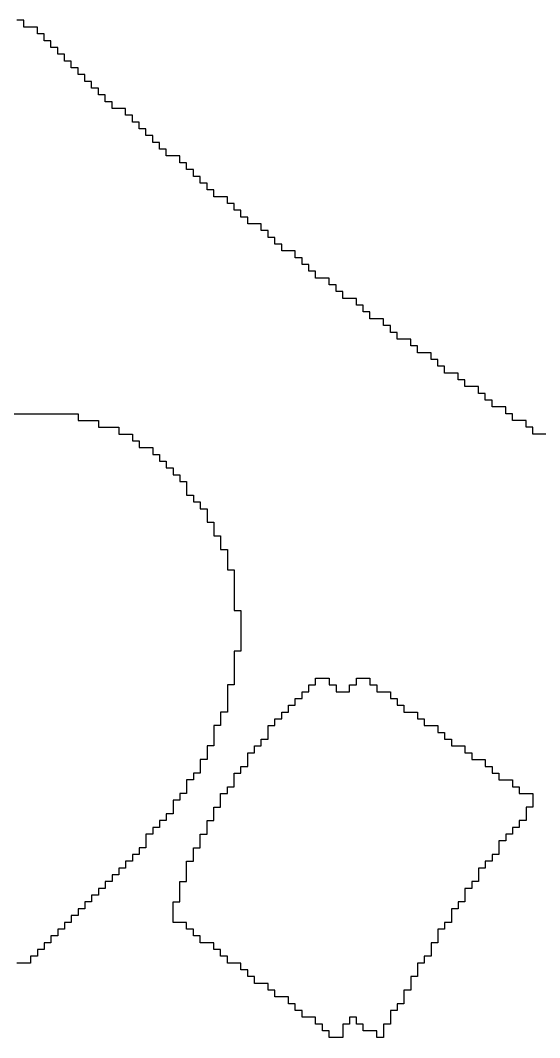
# Model space of a CAD drawing. Header units: millimetres. Extents: x 38.3 to 116.8, y 314 to 397.1.
# Drawn here: x 95.008 to 95.768, y 373.309 to 374.8 of the extents above; entities that cross this region are included whole.
import ezdxf

# ---------------------------------------------------------------- set-up
doc = ezdxf.new("R2010")
doc.units = ezdxf.units.MM
doc.layers.add('TopOverlay', color=2, linetype='Continuous')

# ---------------------------------------------------------------- blocks, each defined once
blk = doc.blocks.new('4S6TMP_L____85')
at = {"layer": 'TopOverlay'}
for p, q in [((-3.9201, -3.9144), (-3.93, -3.9144)), ((-3.9201, -3.9244), (-3.9201, -3.9144)), ((-3.9002, -3.9244), (-3.9201, -3.9244)), ((-3.9002, -3.9343), (-3.9002, -3.9244)), ((-3.8903, -3.9343), (-3.9002, -3.9343)), ((-3.8903, -3.9442), (-3.8903, -3.9343)), ((-3.8803, -3.9442), (-3.8903, -3.9442)), ((-3.8803, -3.9542), (-3.8803, -3.9442)), ((-3.8704, -3.9542), (-3.8803, -3.9542)), ((-3.8704, -3.9641), (-3.8704, -3.9542)), ((-3.8605, -3.9641), (-3.8704, -3.9641)), ((-3.8605, -3.974), (-3.8605, -3.9641)), ((-3.8505, -3.974), (-3.8605, -3.974)), ((-3.8505, -3.984), (-3.8505, -3.974)), ((-3.8406, -3.984), (-3.8505, -3.984)), ((-3.8406, -3.9939), (-3.8406, -3.984)), ((-3.8307, -3.9939), (-3.8406, -3.9939)), ((-3.8307, -4.0038), (-3.8307, -3.9939)), ((-3.8207, -4.0038), (-3.8307, -4.0038)), ((-3.8207, -4.0138), (-3.8207, -4.0038)), ((-3.8108, -4.0138), (-3.8207, -4.0138)), ((-3.8108, -4.0237), (-3.8108, -4.0138)), ((-3.8009, -4.0237), (-3.8108, -4.0237)), ((-3.8009, -4.0336), (-3.8009, -4.0237)), ((-3.7909, -4.0336), (-3.8009, -4.0336)), ((-3.7909, -4.0436), (-3.7909, -4.0336)), ((-3.7711, -4.0436), (-3.7909, -4.0436)), ((-3.7711, -4.0535), (-3.7711, -4.0436)), ((-3.7611, -4.0535), (-3.7711, -4.0535)), ((-3.7611, -4.0634), (-3.7611, -4.0535)), ((-3.7512, -4.0634), (-3.7611, -4.0634)), ((-3.7512, -4.0734), (-3.7512, -4.0634)), ((-3.7413, -4.0734), (-3.7512, -4.0734)), ((-3.7413, -4.0833), (-3.7413, -4.0734)), ((-3.7313, -4.0833), (-3.7413, -4.0833)), ((-3.7313, -4.0932), (-3.7313, -4.0833)), ((-3.7214, -4.0932), (-3.7313, -4.0932)), ((-3.7214, -4.1032), (-3.7214, -4.0932)), ((-3.7115, -4.1032), (-3.7214, -4.1032)), ((-3.7115, -4.1131), (-3.7115, -4.1032)), ((-3.6916, -4.1131), (-3.7115, -4.1131)), ((-3.6916, -4.123), (-3.6916, -4.1131)), ((-3.6817, -4.123), (-3.6916, -4.123)), ((-3.6817, -4.133), (-3.6817, -4.123)), ((-3.6717, -4.133), (-3.6817, -4.133)), ((-3.6717, -4.1429), (-3.6717, -4.133)), ((-3.6618, -4.1429), (-3.6717, -4.1429)), ((-3.6618, -4.1528), (-3.6618, -4.1429)), ((-3.6519, -4.1528), (-3.6618, -4.1528)), ((-3.6519, -4.1628), (-3.6519, -4.1528)), ((-3.6419, -4.1628), (-3.6519, -4.1628)), ((-3.6419, -4.1727), (-3.6419, -4.1628)), ((-3.6221, -4.1727), (-3.6419, -4.1727)), ((-3.6221, -4.1826), (-3.6221, -4.1727)), ((-3.6121, -4.1826), (-3.6221, -4.1826)), ((-3.6121, -4.1926), (-3.6121, -4.1826)), ((-3.6022, -4.1926), (-3.6121, -4.1926)), ((-3.6022, -4.2025), (-3.6022, -4.1926)), ((-3.5923, -4.2025), (-3.6022, -4.2025)), ((-3.5923, -4.2124), (-3.5923, -4.2025)), ((-3.5724, -4.2124), (-3.5923, -4.2124)), ((-3.5724, -4.2224), (-3.5724, -4.2124)), ((-3.5625, -4.2224), (-3.5724, -4.2224)), ((-3.5625, -4.2323), (-3.5625, -4.2224)), ((-3.5525, -4.2323), (-3.5625, -4.2323)), ((-3.5525, -4.2422), (-3.5525, -4.2323)), ((-3.5426, -4.2422), (-3.5525, -4.2422)), ((-3.5426, -4.2522), (-3.5426, -4.2422)), ((-3.5227, -4.2522), (-3.5426, -4.2522)), ((-3.5227, -4.2621), (-3.5227, -4.2522)), ((-3.5128, -4.2621), (-3.5227, -4.2621)), ((-3.5128, -4.272), (-3.5128, -4.2621)), ((-3.5029, -4.272), (-3.5128, -4.272)), ((-3.5029, -4.282), (-3.5029, -4.272)), ((-3.4929, -4.282), (-3.5029, -4.282)), ((-3.4929, -4.2919), (-3.4929, -4.282)), ((-3.4731, -4.2919), (-3.4929, -4.2919)), ((-3.4731, -4.3018), (-3.4731, -4.2919)), ((-3.4631, -4.3018), (-3.4731, -4.3018)), ((-3.4631, -4.3118), (-3.4631, -4.3018)), ((-3.4532, -4.3118), (-3.4631, -4.3118)), ((-3.4532, -4.3217), (-3.4532, -4.3118)), ((-3.4333, -4.3217), (-3.4532, -4.3217)), ((-3.4333, -4.3316), (-3.4333, -4.3217)), ((-3.4234, -4.3316), (-3.4333, -4.3316)), ((-3.4234, -4.3416), (-3.4234, -4.3316)), ((-3.4135, -4.3416), (-3.4234, -4.3416)), ((-3.4135, -4.3515), (-3.4135, -4.3416)), ((-3.3936, -4.3515), (-3.4135, -4.3515)), ((-3.3936, -4.3614), (-3.3936, -4.3515)), ((-3.3836, -4.3614), (-3.3936, -4.3614)), ((-3.3836, -4.3714), (-3.3836, -4.3614)), ((-3.3737, -4.3714), (-3.3836, -4.3714)), ((-3.3737, -4.3813), (-3.3737, -4.3714)), ((-3.3538, -4.3813), (-3.3737, -4.3813)), ((-3.3538, -4.3912), (-3.3538, -4.3813)), ((-3.3439, -4.3912), (-3.3538, -4.3912)), ((-3.3439, -4.4012), (-3.3439, -4.3912)), ((-3.324, -4.4012), (-3.3439, -4.4012)), ((-3.324, -4.4111), (-3.324, -4.4012)), ((-3.3141, -4.4111), (-3.324, -4.4111)), ((-3.3141, -4.421), (-3.3141, -4.4111)), ((-3.3042, -4.421), (-3.3141, -4.421)), ((-3.3042, -4.431), (-3.3042, -4.421)), ((-3.2843, -4.431), (-3.3042, -4.431)), ((-3.2843, -4.4409), (-3.2843, -4.431)), ((-3.2744, -4.4409), (-3.2843, -4.4409)), ((-3.2744, -4.4508), (-3.2744, -4.4409)), ((-3.2545, -4.4508), (-3.2744, -4.4508)), ((-3.2545, -4.4608), (-3.2545, -4.4508)), ((-3.2446, -4.4608), (-3.2545, -4.4608)), ((-3.2446, -4.4707), (-3.2446, -4.4608)), ((-3.2346, -4.4707), (-3.2446, -4.4707)), ((-3.2346, -4.4807), (-3.2346, -4.4707)), ((-3.2148, -4.4807), (-3.2346, -4.4807)), ((-3.2148, -4.4906), (-3.2148, -4.4807)), ((-4.0492, -4.4906), (-3.8406, -4.4906)), ((-3.8406, -4.4906), (-3.8406, -4.5005)), ((-3.2048, -4.4906), (-3.2148, -4.4906)), ((-3.2048, -4.5005), (-3.2048, -4.4906)), ((-3.8406, -4.5005), (-3.8108, -4.5005)), ((-3.8108, -4.5005), (-3.8108, -4.5105)), ((-3.8108, -4.5105), (-3.781, -4.5105)), ((-3.781, -4.5105), (-3.781, -4.5204)), ((-3.185, -4.5005), (-3.2048, -4.5005)), ((-3.185, -4.5105), (-3.185, -4.5005)), ((-3.175, -4.5105), (-3.185, -4.5105)), ((-3.175, -4.5204), (-3.175, -4.5105)), ((-3.781, -4.5204), (-3.7611, -4.5204)), ((-3.7611, -4.5204), (-3.7611, -4.5303)), ((-3.1552, -4.5204), (-3.175, -4.5204)), ((-3.7611, -4.5303), (-3.7512, -4.5303)), ((-3.7512, -4.5303), (-3.7512, -4.5403)), ((-3.7512, -4.5403), (-3.7313, -4.5403)), ((-3.7313, -4.5403), (-3.7313, -4.5502)), ((-3.7313, -4.5502), (-3.7214, -4.5502)), ((-3.7214, -4.5502), (-3.7214, -4.5601)), ((-3.7214, -4.5601), (-3.7115, -4.5601)), ((-3.7115, -4.5601), (-3.7115, -4.5701)), ((-3.7115, -4.5701), (-3.7015, -4.5701)), ((-3.7015, -4.5701), (-3.7015, -4.58)), ((-3.7015, -4.58), (-3.6916, -4.58)), ((-3.6916, -4.58), (-3.6916, -4.5899)), ((-3.6916, -4.5899), (-3.6817, -4.5899)), ((-3.6817, -4.5899), (-3.6817, -4.5999)), ((-3.6817, -4.5999), (-3.6817, -4.6098)), ((-3.6817, -4.6098), (-3.6717, -4.6098)), ((-3.6717, -4.6098), (-3.6717, -4.6197)), ((-3.6717, -4.6197), (-3.6618, -4.6197)), ((-3.6618, -4.6197), (-3.6618, -4.6297)), ((-3.6618, -4.6297), (-3.6519, -4.6297)), ((-3.6519, -4.6297), (-3.6519, -4.6396)), ((-3.6519, -4.6396), (-3.6519, -4.6495)), ((-3.6519, -4.6495), (-3.6419, -4.6495)), ((-3.6419, -4.6495), (-3.6419, -4.6595)), ((-3.6419, -4.6595), (-3.6419, -4.6694)), ((-3.6419, -4.6694), (-3.632, -4.6694)), ((-3.632, -4.6694), (-3.632, -4.6793)), ((-3.632, -4.6793), (-3.632, -4.6893)), ((-3.632, -4.6893), (-3.6221, -4.6893)), ((-3.6221, -4.6893), (-3.6221, -4.6992)), ((-3.6221, -4.6992), (-3.6221, -4.7091)), ((-3.6221, -4.7091), (-3.6221, -4.7191)), ((-3.6221, -4.7191), (-3.6121, -4.7191)), ((-3.6121, -4.7191), (-3.6121, -4.729)), ((-3.6121, -4.729), (-3.6121, -4.7389)), ((-3.6121, -4.7389), (-3.6121, -4.7489)), ((-3.6121, -4.7489), (-3.6121, -4.7588)), ((-3.6121, -4.7588), (-3.6121, -4.7687)), ((-3.6121, -4.7687), (-3.6121, -4.7787)), ((-3.6121, -4.7787), (-3.6022, -4.7787)), ((-3.6022, -4.7787), (-3.6022, -4.7886)), ((-3.6022, -4.7886), (-3.6022, -4.7985)), ((-3.6022, -4.7985), (-3.6022, -4.8085)), ((-3.6022, -4.8085), (-3.6022, -4.8184)), ((-3.6022, -4.8184), (-3.6022, -4.8283)), ((-3.6022, -4.8383), (-3.6121, -4.8383)), ((-3.6121, -4.8383), (-3.6121, -4.8482)), ((-3.6022, -4.8283), (-3.6022, -4.8383)), ((-3.6121, -4.8482), (-3.6121, -4.8581)), ((-3.6121, -4.8581), (-3.6121, -4.8681)), ((-3.6121, -4.8681), (-3.6121, -4.878)), ((-3.6121, -4.878), (-3.6121, -4.8879)), ((-3.4929, -4.8879), (-3.4929, -4.878)), ((-3.4929, -4.878), (-3.4731, -4.878)), ((-3.4731, -4.878), (-3.4731, -4.8879)), ((-3.4333, -4.8879), (-3.4333, -4.878)), ((-3.4333, -4.878), (-3.4135, -4.878)), ((-3.4135, -4.878), (-3.4135, -4.8879)), ((-3.6121, -4.8879), (-3.6221, -4.8879)), ((-3.6221, -4.8879), (-3.6221, -4.8979)), ((-3.6221, -4.8979), (-3.6221, -4.9078)), ((-3.5128, -4.9078), (-3.5128, -4.8979)), ((-3.5128, -4.8979), (-3.5029, -4.8979)), ((-3.5029, -4.8979), (-3.5029, -4.8879)), ((-3.5029, -4.8879), (-3.4929, -4.8879)), ((-3.4731, -4.8879), (-3.4631, -4.8879)), ((-3.4631, -4.8879), (-3.4631, -4.8979)), ((-3.4631, -4.8979), (-3.4433, -4.8979)), ((-3.4433, -4.8979), (-3.4433, -4.8879)), ((-3.4433, -4.8879), (-3.4333, -4.8879)), ((-3.4135, -4.8879), (-3.4035, -4.8879)), ((-3.4035, -4.8879), (-3.4035, -4.8979)), ((-3.4035, -4.8979), (-3.3836, -4.8979)), ((-3.3836, -4.8979), (-3.3836, -4.9078)), ((-3.6221, -4.9078), (-3.6221, -4.9177)), ((-3.5227, -4.9177), (-3.5227, -4.9078)), ((-3.5227, -4.9078), (-3.5128, -4.9078)), ((-3.3836, -4.9078), (-3.3737, -4.9078)), ((-3.3737, -4.9078), (-3.3737, -4.9177)), ((-3.6221, -4.9277), (-3.632, -4.9277)), ((-3.632, -4.9277), (-3.632, -4.9376)), ((-3.6221, -4.9177), (-3.6221, -4.9277)), ((-3.5426, -4.9376), (-3.5426, -4.9277)), ((-3.5426, -4.9277), (-3.5327, -4.9277)), ((-3.5327, -4.9277), (-3.5327, -4.9177)), ((-3.5327, -4.9177), (-3.5227, -4.9177)), ((-3.3737, -4.9177), (-3.3638, -4.9177)), ((-3.3638, -4.9177), (-3.3638, -4.9277)), ((-3.3638, -4.9277), (-3.3439, -4.9277)), ((-3.3439, -4.9277), (-3.3439, -4.9376)), ((-3.632, -4.9376), (-3.632, -4.9475)), ((-3.5525, -4.9475), (-3.5525, -4.9376)), ((-3.5525, -4.9376), (-3.5426, -4.9376)), ((-3.3439, -4.9376), (-3.334, -4.9376)), ((-3.334, -4.9376), (-3.334, -4.9475)), ((-3.632, -4.9475), (-3.6419, -4.9475)), ((-3.6419, -4.9475), (-3.6419, -4.9575)), ((-3.6419, -4.9575), (-3.6419, -4.9674)), ((-3.5625, -4.9575), (-3.5625, -4.9475)), ((-3.5625, -4.9475), (-3.5525, -4.9475)), ((-3.5625, -4.9674), (-3.5625, -4.9575)), ((-3.334, -4.9475), (-3.3141, -4.9475)), ((-3.3141, -4.9475), (-3.3141, -4.9575)), ((-3.3141, -4.9575), (-3.3042, -4.9575)), ((-3.3042, -4.9575), (-3.3042, -4.9674)), ((-3.6419, -4.9674), (-3.6419, -4.9773)), ((-3.5724, -4.9773), (-3.5724, -4.9674)), ((-3.5724, -4.9674), (-3.5625, -4.9674)), ((-3.3042, -4.9674), (-3.2942, -4.9674)), ((-3.2942, -4.9674), (-3.2942, -4.9773)), ((-3.6419, -4.9773), (-3.6519, -4.9773)), ((-3.6519, -4.9773), (-3.6519, -4.9873)), ((-3.6519, -4.9873), (-3.6519, -4.9972)), ((-3.5923, -4.9972), (-3.5923, -4.9873)), ((-3.5923, -4.9873), (-3.5823, -4.9873)), ((-3.5823, -4.9873), (-3.5823, -4.9773)), ((-3.5823, -4.9773), (-3.5724, -4.9773)), ((-3.2942, -4.9773), (-3.2744, -4.9773)), ((-3.2744, -4.9773), (-3.2744, -4.9873)), ((-3.2744, -4.9873), (-3.2644, -4.9873)), ((-3.2644, -4.9873), (-3.2644, -4.9972)), ((-3.6519, -4.9972), (-3.6618, -4.9972)), ((-3.6618, -4.9972), (-3.6618, -5.0071)), ((-3.5923, -5.0071), (-3.5923, -4.9972)), ((-3.2644, -4.9972), (-3.2446, -4.9972)), ((-3.2446, -4.9972), (-3.2446, -5.0071)), ((-3.6618, -5.0171), (-3.6717, -5.0171)), ((-3.6717, -5.0171), (-3.6717, -5.027)), ((-3.6618, -5.0071), (-3.6618, -5.0171)), ((-3.6121, -5.027), (-3.6121, -5.0171)), ((-3.6121, -5.0171), (-3.6022, -5.0171)), ((-3.6022, -5.0171), (-3.6022, -5.0071)), ((-3.6022, -5.0071), (-3.5923, -5.0071)), ((-3.2446, -5.0071), (-3.2346, -5.0071)), ((-3.2346, -5.0071), (-3.2346, -5.0171)), ((-3.2346, -5.0171), (-3.2247, -5.0171)), ((-3.2247, -5.0171), (-3.2247, -5.027)), ((-3.6717, -5.027), (-3.6817, -5.027)), ((-3.6817, -5.027), (-3.6817, -5.0369)), ((-3.6121, -5.0369), (-3.6121, -5.027)), ((-3.2247, -5.027), (-3.2048, -5.027)), ((-3.2048, -5.027), (-3.2048, -5.0369)), ((-3.6817, -5.0469), (-3.6916, -5.0469)), ((-3.6916, -5.0469), (-3.6916, -5.0568)), ((-3.6817, -5.0369), (-3.6817, -5.0469)), ((-3.632, -5.0568), (-3.632, -5.0469)), ((-3.632, -5.0469), (-3.6221, -5.0469)), ((-3.6221, -5.0469), (-3.6221, -5.0369)), ((-3.6221, -5.0369), (-3.6121, -5.0369)), ((-3.2048, -5.0369), (-3.1949, -5.0369)), ((-3.1949, -5.0369), (-3.1949, -5.0469)), ((-3.1949, -5.0469), (-3.175, -5.0469)), ((-3.175, -5.0469), (-3.175, -5.0568)), ((-3.6916, -5.0568), (-3.7015, -5.0568)), ((-3.7015, -5.0568), (-3.7015, -5.0668)), ((-3.632, -5.0668), (-3.632, -5.0568)), ((-3.175, -5.0568), (-3.175, -5.0668)), ((-3.7015, -5.0767), (-3.7115, -5.0767)), ((-3.7115, -5.0767), (-3.7115, -5.0866)), ((-3.7015, -5.0668), (-3.7015, -5.0767)), ((-3.6419, -5.0767), (-3.6419, -5.0668)), ((-3.6419, -5.0668), (-3.632, -5.0668)), ((-3.6419, -5.0866), (-3.6419, -5.0767)), ((-3.175, -5.0668), (-3.185, -5.0668)), ((-3.185, -5.0668), (-3.185, -5.0767)), ((-3.185, -5.0767), (-3.185, -5.0866)), ((-3.7115, -5.0866), (-3.7214, -5.0866)), ((-3.7214, -5.0866), (-3.7214, -5.0966)), ((-3.6519, -5.0966), (-3.6519, -5.0866)), ((-3.6519, -5.0866), (-3.6419, -5.0866)), ((-3.185, -5.0866), (-3.1949, -5.0866)), ((-3.1949, -5.0866), (-3.1949, -5.0966)), ((-3.7313, -5.1065), (-3.7413, -5.1065)), ((-3.7413, -5.1065), (-3.7413, -5.1164)), ((-3.7214, -5.0966), (-3.7313, -5.0966)), ((-3.7313, -5.0966), (-3.7313, -5.1065)), ((-3.6618, -5.1164), (-3.6618, -5.1065)), ((-3.6618, -5.1065), (-3.6519, -5.1065)), ((-3.6519, -5.1065), (-3.6519, -5.0966)), ((-3.2048, -5.1065), (-3.2148, -5.1065)), ((-3.2148, -5.1065), (-3.2148, -5.1164)), ((-3.1949, -5.0966), (-3.2048, -5.0966)), ((-3.2048, -5.0966), (-3.2048, -5.1065)), ((-3.7413, -5.1164), (-3.7413, -5.1264)), ((-3.6618, -5.1264), (-3.6618, -5.1164)), ((-3.2148, -5.1164), (-3.2247, -5.1164)), ((-3.2247, -5.1164), (-3.2247, -5.1264)), ((-3.7512, -5.1363), (-3.7611, -5.1363)), ((-3.7611, -5.1363), (-3.7611, -5.1462)), ((-3.7413, -5.1264), (-3.7512, -5.1264)), ((-3.7512, -5.1264), (-3.7512, -5.1363)), ((-3.6717, -5.1363), (-3.6717, -5.1264)), ((-3.6717, -5.1264), (-3.6618, -5.1264)), ((-3.6717, -5.1462), (-3.6717, -5.1363)), ((-3.2247, -5.1363), (-3.2346, -5.1363)), ((-3.2346, -5.1363), (-3.2346, -5.1462)), ((-3.2247, -5.1264), (-3.2247, -5.1363)), ((-3.7611, -5.1462), (-3.7711, -5.1462)), ((-3.7711, -5.1462), (-3.7711, -5.1562)), ((-3.6817, -5.1562), (-3.6817, -5.1462)), ((-3.6817, -5.1462), (-3.6717, -5.1462)), ((-3.2346, -5.1462), (-3.2446, -5.1462)), ((-3.2446, -5.1462), (-3.2446, -5.1562)), ((-3.781, -5.1661), (-3.7909, -5.1661)), ((-3.7909, -5.1661), (-3.7909, -5.176)), ((-3.7711, -5.1562), (-3.781, -5.1562)), ((-3.781, -5.1562), (-3.781, -5.1661)), ((-3.6817, -5.1661), (-3.6817, -5.1562)), ((-3.6817, -5.176), (-3.6817, -5.1661)), ((-3.2446, -5.1562), (-3.2545, -5.1562)), ((-3.2545, -5.1562), (-3.2545, -5.1661)), ((-3.2545, -5.1661), (-3.2545, -5.176)), ((-3.7909, -5.176), (-3.8009, -5.176)), ((-3.8009, -5.176), (-3.8009, -5.186)), ((-3.6916, -5.186), (-3.6916, -5.176)), ((-3.6916, -5.176), (-3.6817, -5.176)), ((-3.2545, -5.176), (-3.2644, -5.176)), ((-3.2644, -5.176), (-3.2644, -5.186)), ((-3.8108, -5.1959), (-3.8207, -5.1959)), ((-3.8207, -5.1959), (-3.8207, -5.2058)), ((-3.8009, -5.186), (-3.8108, -5.186)), ((-3.8108, -5.186), (-3.8108, -5.1959)), ((-3.6916, -5.1959), (-3.6916, -5.186)), ((-3.6916, -5.2058), (-3.6916, -5.1959)), ((-3.2644, -5.186), (-3.2744, -5.186)), ((-3.2744, -5.186), (-3.2744, -5.1959)), ((-3.2744, -5.1959), (-3.2744, -5.2058)), ((-3.8207, -5.2058), (-3.8307, -5.2058)), ((-3.8307, -5.2058), (-3.8307, -5.2158)), ((-3.7015, -5.2158), (-3.7015, -5.2058)), ((-3.7015, -5.2058), (-3.6916, -5.2058)), ((-3.2744, -5.2058), (-3.2843, -5.2058)), ((-3.2843, -5.2058), (-3.2843, -5.2158)), ((-3.8406, -5.2257), (-3.8505, -5.2257)), ((-3.8505, -5.2257), (-3.8505, -5.2356)), ((-3.8307, -5.2158), (-3.8406, -5.2158)), ((-3.8406, -5.2158), (-3.8406, -5.2257)), ((-3.7015, -5.2257), (-3.7015, -5.2158)), ((-3.7015, -5.2356), (-3.7015, -5.2257)), ((-3.2843, -5.2158), (-3.2942, -5.2158)), ((-3.2942, -5.2158), (-3.2942, -5.2257)), ((-3.2942, -5.2257), (-3.2942, -5.2356)), ((-3.8505, -5.2356), (-3.8605, -5.2356)), ((-3.8605, -5.2356), (-3.8605, -5.2456)), ((-3.6817, -5.2356), (-3.7015, -5.2356)), ((-3.6817, -5.2456), (-3.6817, -5.2356)), ((-3.2942, -5.2356), (-3.3042, -5.2356)), ((-3.3042, -5.2356), (-3.3042, -5.2456)), ((-3.8704, -5.2555), (-3.8803, -5.2555)), ((-3.8803, -5.2555), (-3.8803, -5.2654)), ((-3.8605, -5.2456), (-3.8704, -5.2456)), ((-3.8704, -5.2456), (-3.8704, -5.2555)), ((-3.6717, -5.2456), (-3.6817, -5.2456)), ((-3.6717, -5.2555), (-3.6717, -5.2456)), ((-3.6618, -5.2555), (-3.6717, -5.2555)), ((-3.6618, -5.2654), (-3.6618, -5.2555)), ((-3.3042, -5.2456), (-3.3141, -5.2456)), ((-3.3141, -5.2456), (-3.3141, -5.2555)), ((-3.3141, -5.2555), (-3.3141, -5.2654)), ((-3.8803, -5.2654), (-3.8903, -5.2654)), ((-3.8903, -5.2654), (-3.8903, -5.2754)), ((-3.6419, -5.2654), (-3.6618, -5.2654)), ((-3.6419, -5.2754), (-3.6419, -5.2654)), ((-3.3141, -5.2654), (-3.324, -5.2654)), ((-3.324, -5.2654), (-3.324, -5.2754)), ((-3.9002, -5.2853), (-3.9101, -5.2853)), ((-3.9101, -5.2853), (-3.9101, -5.2952)), ((-3.8903, -5.2754), (-3.9002, -5.2754)), ((-3.9002, -5.2754), (-3.9002, -5.2853)), ((-3.632, -5.2754), (-3.6419, -5.2754)), ((-3.632, -5.2853), (-3.632, -5.2754)), ((-3.6221, -5.2853), (-3.632, -5.2853)), ((-3.6221, -5.2952), (-3.6221, -5.2853)), ((-3.324, -5.2853), (-3.334, -5.2853)), ((-3.334, -5.2853), (-3.334, -5.2952)), ((-3.324, -5.2754), (-3.324, -5.2853)), ((-3.9101, -5.2952), (-3.93, -5.2952)), ((-3.6022, -5.2952), (-3.6221, -5.2952)), ((-3.6022, -5.3052), (-3.6022, -5.2952)), ((-3.334, -5.2952), (-3.3439, -5.2952)), ((-3.3439, -5.2952), (-3.3439, -5.3052)), ((-3.5923, -5.3052), (-3.6022, -5.3052)), ((-3.5923, -5.3151), (-3.5923, -5.3052)), ((-3.5823, -5.3151), (-3.5923, -5.3151)), ((-3.5823, -5.325), (-3.5823, -5.3151)), ((-3.3439, -5.3151), (-3.3538, -5.3151)), ((-3.3538, -5.3151), (-3.3538, -5.325)), ((-3.3439, -5.3052), (-3.3439, -5.3151)), ((-3.5625, -5.325), (-3.5823, -5.325)), ((-3.5625, -5.335), (-3.5625, -5.325)), ((-3.3538, -5.325), (-3.3538, -5.335)), ((-3.5525, -5.335), (-3.5625, -5.335)), ((-3.5525, -5.3449), (-3.5525, -5.335)), ((-3.5327, -5.3449), (-3.5525, -5.3449)), ((-3.5327, -5.3548), (-3.5327, -5.3449)), ((-3.3538, -5.335), (-3.3638, -5.335)), ((-3.3638, -5.335), (-3.3638, -5.3449)), ((-3.3638, -5.3449), (-3.3638, -5.3548)), ((-3.5227, -5.3548), (-3.5327, -5.3548)), ((-3.5227, -5.3648), (-3.5227, -5.3548)), ((-3.3638, -5.3548), (-3.3737, -5.3548)), ((-3.3737, -5.3548), (-3.3737, -5.3648)), ((-3.5128, -5.3648), (-3.5227, -5.3648)), ((-3.5128, -5.3747), (-3.5128, -5.3648)), ((-3.4929, -5.3747), (-3.5128, -5.3747)), ((-3.4929, -5.3846), (-3.4929, -5.3747)), ((-3.4333, -5.3747), (-3.4433, -5.3747)), ((-3.4433, -5.3747), (-3.4433, -5.3846)), ((-3.4333, -5.3846), (-3.4333, -5.3747)), ((-3.3737, -5.3648), (-3.3836, -5.3648)), ((-3.3836, -5.3648), (-3.3836, -5.3747)), ((-3.3836, -5.3747), (-3.3836, -5.3846)), ((-3.483, -5.3846), (-3.4929, -5.3846)), ((-3.483, -5.3946), (-3.483, -5.3846)), ((-3.4433, -5.3846), (-3.4532, -5.3846)), ((-3.4532, -5.3846), (-3.4532, -5.3946)), ((-3.4234, -5.3846), (-3.4333, -5.3846)), ((-3.4234, -5.3946), (-3.4234, -5.3846)), ((-3.3836, -5.3846), (-3.3936, -5.3846)), ((-3.3936, -5.3846), (-3.3936, -5.3946)), ((-3.4731, -5.3946), (-3.483, -5.3946)), ((-3.4731, -5.4045), (-3.4731, -5.3946)), ((-3.4532, -5.4045), (-3.4731, -5.4045)), ((-3.4532, -5.3946), (-3.4532, -5.4045)), ((-3.4035, -5.3946), (-3.4234, -5.3946)), ((-3.4035, -5.4045), (-3.4035, -5.3946)), ((-3.3936, -5.4045), (-3.4035, -5.4045)), ((-3.3936, -5.3946), (-3.3936, -5.4045))]:
    blk.add_line(p, q, dxfattribs=at)

msp = doc.modelspace()

# ---------------------------------------------------------------- block references
msp.add_blockref('4S6TMP_L____85', (98.933, 378.714))

doc.saveas('drawing.dxf')
